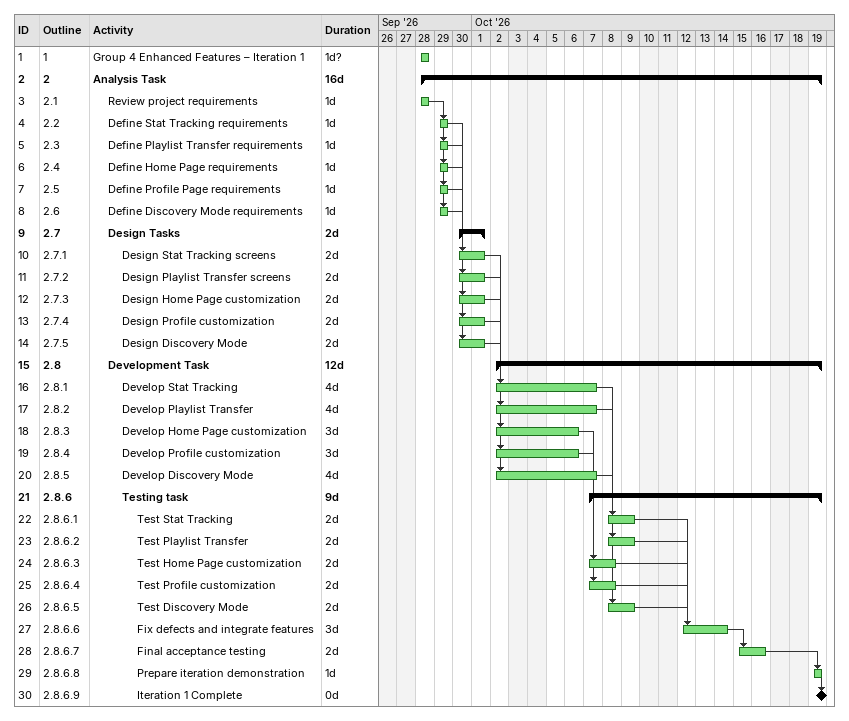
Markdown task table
| ID | WBS | Task | Duration | Start | Finish | Predecessors |
|---|---|---|---|---|---|---|
| 1 | 1 | Group 4 Enhanced Features – Iteration 1 | 1d? | 2026-09-28 | 2026-09-28 |  |
| 2 | 2 | **Analysis Task** | 16d | 2026-09-28 | 2026-10-19 |  |
| 3 | 2.1 | Review project requirements | 1d | 2026-09-28 | 2026-09-28 |  |
| 4 | 2.2 | Define Stat Tracking requirements | 1d | 2026-09-29 | 2026-09-29 | 3 |
| 5 | 2.3 | Define Playlist Transfer requirements | 1d | 2026-09-29 | 2026-09-29 | 3 |
| 6 | 2.4 | Define Home Page requirements | 1d | 2026-09-29 | 2026-09-29 | 3 |
| 7 | 2.5 | Define Profile Page requirements | 1d | 2026-09-29 | 2026-09-29 | 3 |
| 8 | 2.6 | Define Discovery Mode requirements | 1d | 2026-09-29 | 2026-09-29 | 3 |
| 9 | 2.7 | **Design Tasks** | 2d | 2026-09-30 | 2026-10-01 |  |
| 10 | 2.7.1 | Design Stat Tracking screens | 2d | 2026-09-30 | 2026-10-01 | 4 |
| 11 | 2.7.2 | Design Playlist Transfer screens | 2d | 2026-09-30 | 2026-10-01 | 5 |
| 12 | 2.7.3 | Design Home Page customization | 2d | 2026-09-30 | 2026-10-01 | 6 |
| 13 | 2.7.4 | Design Profile customization | 2d | 2026-09-30 | 2026-10-01 | 7 |
| 14 | 2.7.5 | Design Discovery Mode | 2d | 2026-09-30 | 2026-10-01 | 8 |
| 15 | 2.8 | **Development Task** | 12d | 2026-10-02 | 2026-10-19 |  |
| 16 | 2.8.1 | Develop Stat Tracking | 4d | 2026-10-02 | 2026-10-07 | 10 |
| 17 | 2.8.2 | Develop Playlist Transfer | 4d | 2026-10-02 | 2026-10-07 | 11 |
| 18 | 2.8.3 | Develop Home Page customization | 3d | 2026-10-02 | 2026-10-06 | 12 |
| 19 | 2.8.4 | Develop Profile customization | 3d | 2026-10-02 | 2026-10-06 | 13 |
| 20 | 2.8.5 | Develop Discovery Mode | 4d | 2026-10-02 | 2026-10-07 | 14 |
| 21 | 2.8.6 | **Testing task** | 9d | 2026-10-07 | 2026-10-19 |  |
| 22 | 2.8.6.1 | Test Stat Tracking | 2d | 2026-10-08 | 2026-10-09 | 16 |
| 23 | 2.8.6.2 | Test Playlist Transfer | 2d | 2026-10-08 | 2026-10-09 | 17 |
| 24 | 2.8.6.3 | Test Home Page customization | 2d | 2026-10-07 | 2026-10-08 | 18 |
| 25 | 2.8.6.4 | Test Profile customization | 2d | 2026-10-07 | 2026-10-08 | 19 |
| 26 | 2.8.6.5 | Test Discovery Mode | 2d | 2026-10-08 | 2026-10-09 | 20 |
| 27 | 2.8.6.6 | Fix defects and integrate features | 3d | 2026-10-12 | 2026-10-14 | 22, 23, 24, 25, 26 |
| 28 | 2.8.6.7 | Final acceptance testing | 2d | 2026-10-15 | 2026-10-16 | 27 |
| 29 | 2.8.6.8 | Prepare iteration demonstration | 1d | 2026-10-19 | 2026-10-19 | 28 |
| 30 | 2.8.6.9 | Iteration 1 Complete | 0d | 2026-10-19 | 2026-10-19 | 29 |
